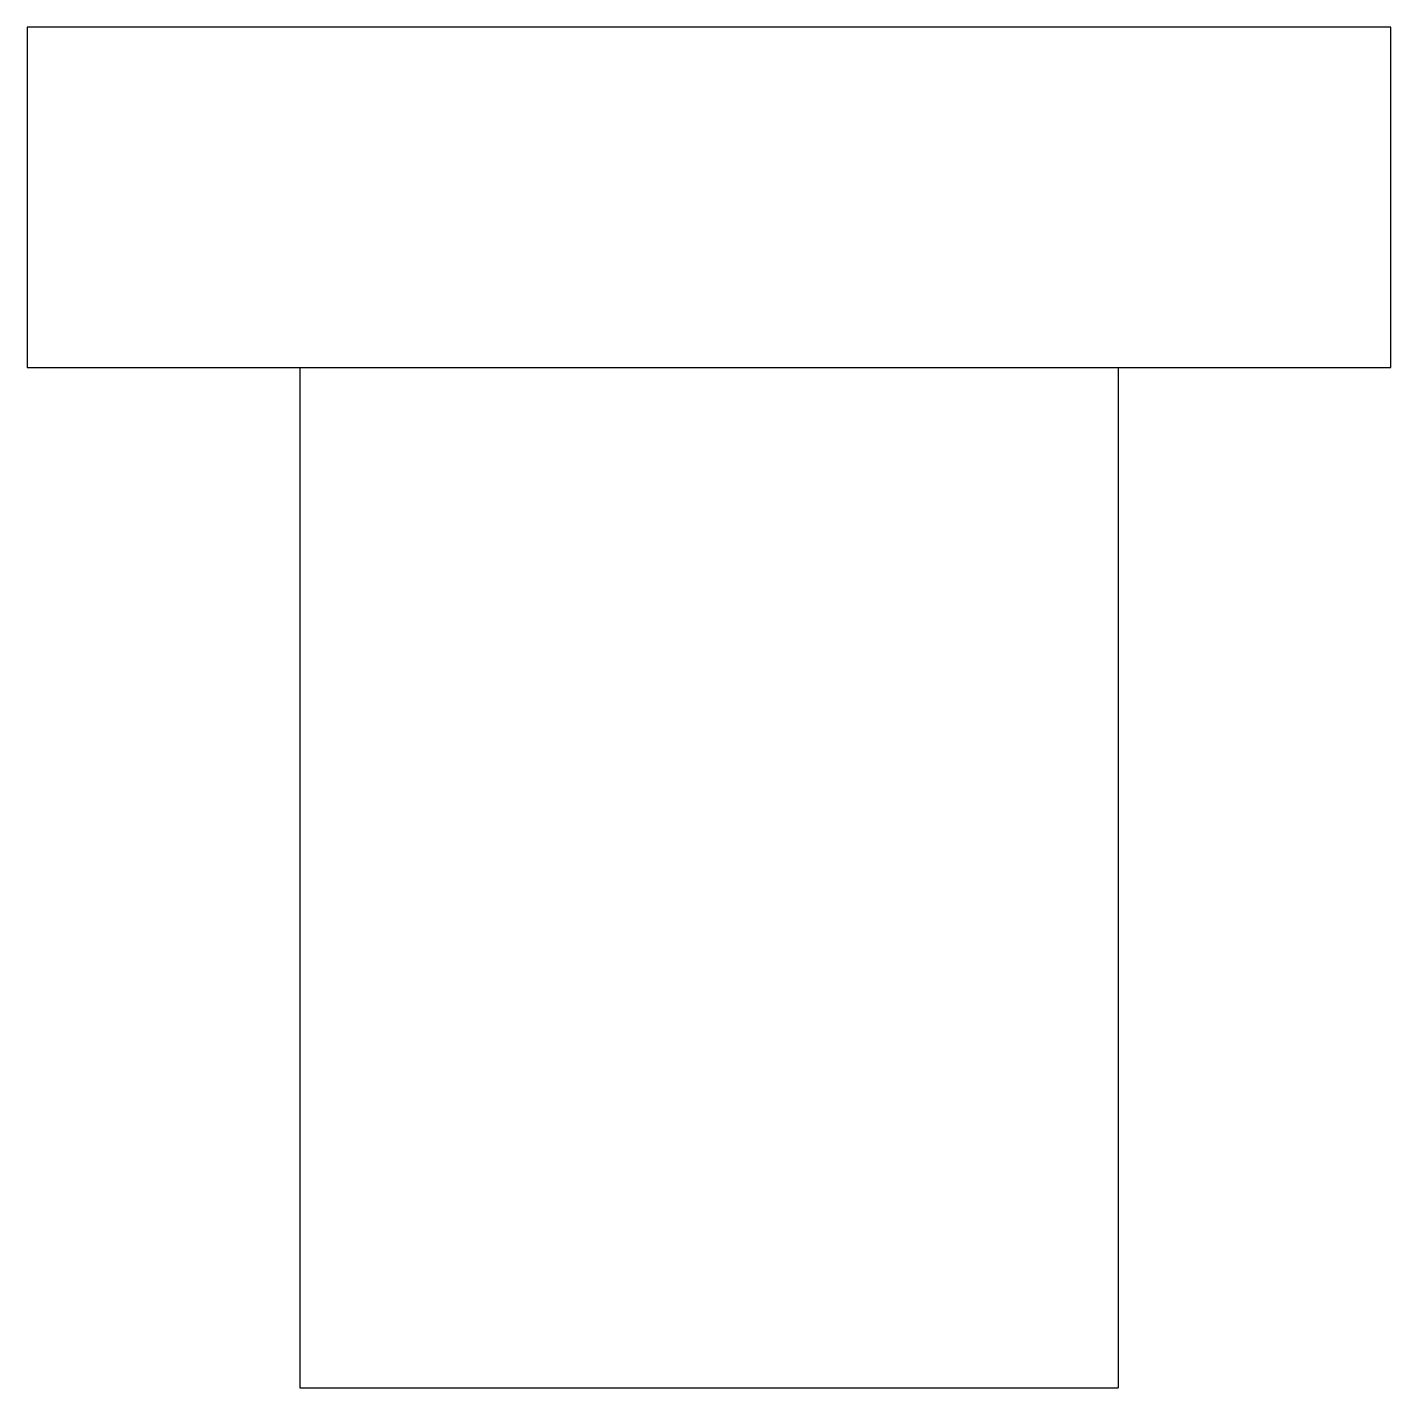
# Model space of a CAD drawing. Extents: x 0 to 0.0255, y 0 to 0.0254.
import ezdxf

# ---------------------------------------------------------------- set-up
doc = ezdxf.new("R2010")
doc.units = 0
doc.layers.get('0').update_dxf_attribs({"linetype": 'CONTINUOUS'})

# ---------------------------------------------------------------- blocks, each defined once
blk = doc.blocks.new('02FBENC6')
at = {"color": 0, "linetype": 'BYBLOCK'}
for p, q in [((0, 16), (0, 12)), ((60, 16), (0, 16)), ((60, 12), (60, 16)), ((0, 12), (60, 12)), ((12, 12), (12, 0)), ((48, 12), (48, 0)), ((12, 0), (48, 0))]:
    blk.add_line(p, q, dxfattribs=at)

msp = doc.modelspace()

# ---------------------------------------------------------------- block references
at = {"color": 0, "linetype": 'BYBLOCK', "xscale": 0.00042418, "yscale": 0.0015875, "zscale": 0.00042418}
msp.add_blockref('02FBENC6', (0, 0), dxfattribs=at)

doc.saveas('drawing.dxf')
